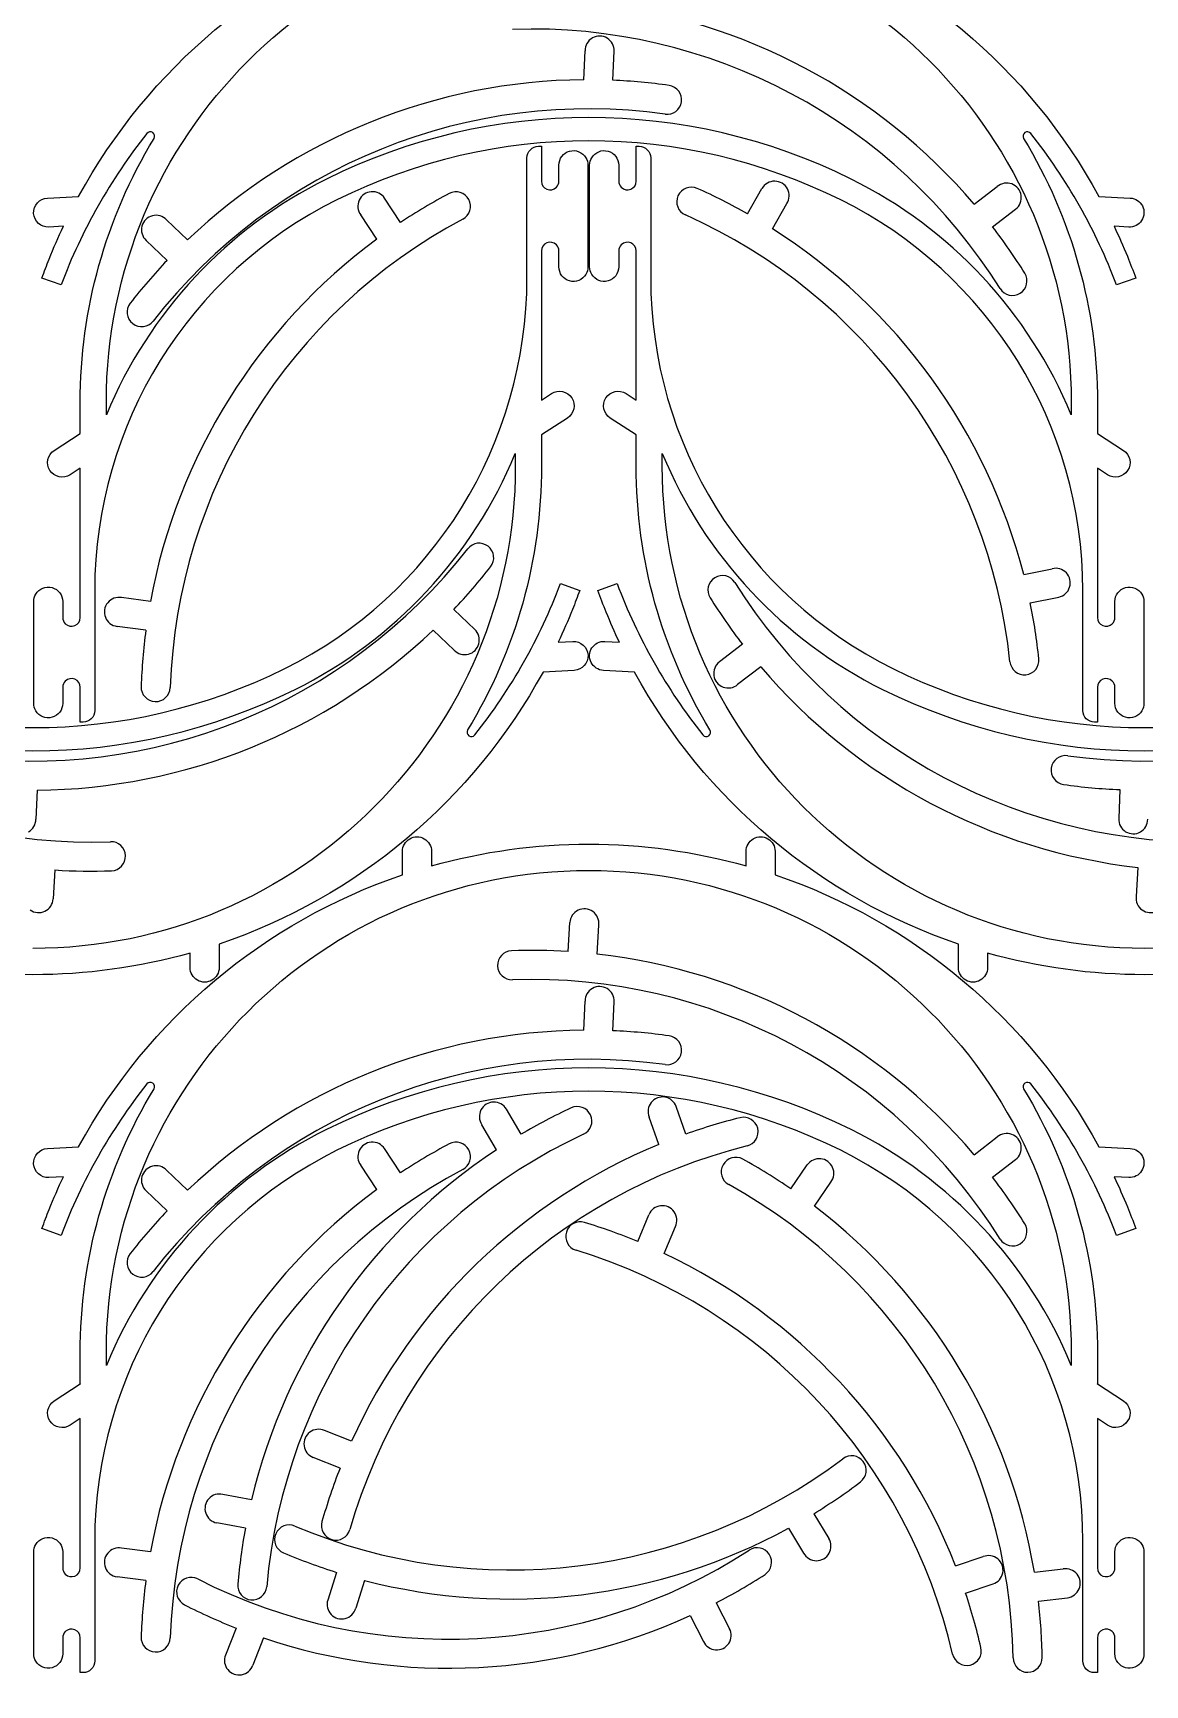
# Model space of a CAD drawing. Extents: x 3 to 3398, y -5 to 2267.
# Drawn here: x 547 to 1089, y -5 to 800 of the extents above; entities that cross this region are included whole.
import ezdxf

# ---------------------------------------------------------------- set-up
doc = ezdxf.new("R2010")
doc.units = 0
doc.layers.add('Capa_1', color=7, linetype='CONTINUOUS')

msp = doc.modelspace()

# ---------------------------------------------------------------- linework, layer by layer
at = {"layer": 'Capa_1', "color": 7}
for points in [[(815.670794, 777.524267), (816.271207, 791.684768)], [(829.846317, 777.278115), (830.44673, 791.438616)], [(793.626681, 745.1028), (795.044007, 745.1028), (795.044007, 735.181512)], [(841.210044, 728.094898), (841.210044, 735.181512), (841.210044, 745.1028)], [(787.957393, 680.882031), (787.957393, 735.181512)], [(848.296658, 739.43348), (848.296658, 735.181512)], [(1006.087216, 716.843515), (1017.320727, 725.485766)], [(726.348071, 707.983947), (718.510482, 719.792947)], [(895.570231, 712.15239), (902.564976, 724.479344)], [(907.722195, 704.849259), (914.716938, 717.176215)], [(622.492028, 699.474979), (612.223416, 709.24411)], [(714.735148, 699.850925), (706.897558, 711.659925)], [(1015.010503, 705.826211), (1026.244014, 714.468463)], [(561.919161, 706.067799), (554.842424, 705.693852)], [(1081.402579, 705.694221), (1074.325858, 706.068196)], [(612.466004, 689.450768), (602.197395, 699.219899)], [(795.044007, 694.079178), (795.044007, 621.273827)], [(560.771475, 677.491396), (551.437499, 680.854164)], [(836.264098, 624.488315), (836.264296, 624.488712)], [(836.264296, 624.488712), (841.210044, 621.273827)], [(1053.397981, 620.209244), (1053.397981, 614.128844)], [(1066.153886, 620.208479), (1066.153886, 605.01115), (1066.155389, 605.036662), (1078.824384, 596.801364)], [(807.714298, 612.60548), (795.045291, 604.370183), (795.043792, 604.395695)], [(841.210044, 589.197997), (841.210044, 604.395326), (841.208542, 604.369814), (828.539546, 612.605112)], [(557.420609, 596.800996), (570.089616, 605.036293), (570.091115, 605.010781)], [(570.0909, 515.327298), (570.0909, 588.132649)], [(853.96595, 589.197232), (853.96595, 595.277632)], [(1071.099634, 584.917764), (1066.153886, 588.132649)], [(1071.099833, 584.918161), (1071.099634, 584.917764)], [(804.363432, 531.91508), (813.697408, 528.552312)], [(1030.187259, 536.290559), (1044.072386, 539.133716)], [(577.177514, 528.524444), (577.177514, 474.224964)], [(604.326463, 523.160095), (590.276831, 525.027749)], [(1033.377788, 522.47656), (1047.262915, 525.319717)], [(752.259834, 519.251215), (762.528442, 509.482084)], [(602.107323, 509.157189), (588.057693, 511.024845)], [(742.23381, 509.227004), (752.502422, 499.457874)], [(803.215746, 503.338677), (810.292483, 503.712624)], [(825.961351, 503.712255), (833.038072, 503.33828)], [(893.010384, 502.319171), (881.776873, 493.67692)], [(811.040518, 489.559153), (795.787724, 488.753036)], [(901.933671, 491.301867), (890.70016, 482.659616)], [(1066.153886, 481.311578), (1066.153886, 474.224964), (1066.153886, 464.303676), (1064.736564, 464.303676)], [(571.508226, 464.303676), (570.0909, 464.303676), (570.0909, 474.224964)], [(1059.067272, 469.972996), (1059.067272, 474.224964)], [(549.055044, 431.177716), (548.454631, 417.017215)], [(1077.108545, 431.423868), (1076.508132, 417.263367)], [(727.266492, 389.875377), (727.266492, 401.347925)], [(741.439723, 401.347925), (741.439723, 394.261311)], [(908.978737, 401.347925), (908.978737, 389.875377)], [(557.790383, 392.250521), (556.907329, 378.104834)], [(1085.895812, 393.487462), (1085.01276, 379.341773)], [(808.00148, 352.485768), (808.884534, 366.631455)], [(822.125075, 351.248827), (823.008126, 365.394516)], [(637.868415, 356.122006), (637.868415, 344.649458)], [(998.385194, 344.649458), (998.385194, 356.122006)], [(623.695184, 344.649458), (623.695184, 351.736072)], [(815.670794, 314.115174), (816.271207, 328.275676)], [(829.846317, 313.869022), (830.44673, 328.029523)], [(785.149477, 263.374648), (777.940707, 275.577677)], [(865.511303, 263.489969), (860.763426, 276.844292)], [(773.126794, 255.860588), (765.918023, 268.063616)], [(852.275759, 258.407999), (847.527882, 271.762322)], [(1006.087216, 253.434422), (1017.320727, 262.076674)], [(726.348071, 244.574854), (718.510482, 256.383854)], [(1015.010503, 242.417118), (1026.244014, 251.05937)], [(561.919161, 242.658706), (554.842424, 242.284759)], [(622.492028, 236.065886), (612.223416, 245.835017)], [(714.735148, 236.441832), (706.897558, 248.250832)], [(916.642628, 236.741826), (924.685161, 248.412212)], [(1081.402579, 242.285128), (1074.325858, 242.659103)], [(612.466004, 226.041675), (602.197395, 235.810806)], [(928.111811, 228.407332), (936.154343, 240.077721)], [(841.956329, 211.091778), (847.396704, 224.179275)], [(854.907722, 205.32399), (860.348095, 218.411488)], [(560.771475, 214.082303), (551.437499, 217.445071)], [(1053.397981, 156.800151), (1053.397981, 150.719751)], [(1066.153886, 156.799386), (1066.153886, 141.602057), (1066.155389, 141.627569), (1078.824384, 133.392271)], [(557.420609, 133.391903), (570.089616, 141.6272), (570.091115, 141.601689)], [(570.0909, 51.918205), (570.0909, 124.723556)], [(1071.099634, 121.508671), (1066.153886, 124.723556)], [(1071.099833, 121.509068), (1071.099634, 121.508671)], [(702.400798, 113.676443), (689.220345, 118.887579)], [(696.859921, 100.626361), (683.67947, 105.837499)], [(653.621541, 85.190667), (639.688918, 87.791111)], [(650.672538, 71.323103), (636.739917, 73.923549)], [(927.783063, 78.35786), (935.173298, 66.263867)], [(577.177514, 65.115352), (577.177514, 10.815871)], [(915.504187, 71.270184), (922.894424, 59.176191)], [(604.326463, 59.751002), (590.276831, 61.618656)], [(997.001556, 52.945942), (1010.436708, 57.460031)], [(695.078315, 49.786135), (690.833306, 36.263554)], [(1035.419377, 49.816141), (1049.499469, 51.438261)], [(602.107323, 45.748096), (588.057693, 47.615752)], [(708.707096, 45.879427), (704.462087, 32.356847)], [(1001.85176, 39.623721), (1015.286911, 44.13781)], [(880.245053, 34.90574), (886.773651, 22.32569)], [(1037.393746, 35.776629), (1051.473839, 37.398749)], [(867.501676, 28.691861), (874.030277, 16.111811)], [(646.114099, 22.636276), (640.936143, 9.442753)], [(659.437163, 17.78839), (654.259207, 4.594866)], [(1066.153886, 17.902485), (1066.153886, 10.815871), (1066.153886, 0.894583), (1064.736564, 0.894583)], [(571.508226, 0.894583), (570.0909, 0.894583), (570.0909, 10.815871)], [(1059.067272, 6.563903), (1059.067272, 10.815871)]]:
    msp.add_lwpolyline(points, dxfattribs=at)
for points in [[(945.996403, 729.128662)], [(961.367528, 480.277814)], [(945.996403, 265.719569)]]:
    msp.add_lwpolyline(points, close=True, dxfattribs=at)
for points in [[(582.846808, 620.209244), (582.871509, 750.130895), (688.200742, 855.440105), (818.122395, 855.440105)], [(818.122395, 855.440105), (948.044047, 855.440105), (1053.373281, 750.130895), (1053.397981, 620.209244)], [(569.347182, 720.65344), (603.467465, 783.123167), (659.841376, 830.469688), (727.266492, 853.28447)], [(908.978737, 853.28447), (976.403703, 830.469727), (1032.777513, 783.123351), (1066.897811, 720.653808)], [(1006.087216, 716.843515), (959.406808, 771.618978), (893.639345, 806.588158), (822.125075, 814.65792)], [(1018.712278, 675.683648), (967.729526, 757.273103), (877.092066, 805.465896), (780.942149, 802.108268)], [(819.872079, 797.911827), (817.629937, 796.644161), (816.251488, 794.260383), (816.271207, 791.684768)], [(827.064224, 797.786938), (824.867445, 799.131684), (822.114222, 799.179492), (819.872079, 797.911827)], [(830.44673, 791.438616), (830.555859, 794.011994), (829.261003, 796.442193), (827.064224, 797.786938)], [(855.316315, 760.738574), (760.044085, 774.128211), (664.865628, 735.673618), (605.633744, 659.860267)], [(815.670794, 777.524267), (743.704767, 776.973989), (674.642311, 749.070946), (622.492028, 699.474979)], [(857.288823, 774.77393), (848.187327, 776.053057), (839.029007, 776.888773), (829.846317, 777.278115)], [(863.318859, 766.770193), (863.863476, 770.645407), (861.163929, 774.228546), (857.288823, 774.77393)], [(945.996403, 729.128662), (865.432369, 769.099614), (770.812417, 769.099614), (690.248383, 729.128662)], [(855.316315, 760.738574), (859.191637, 760.194723), (862.774242, 762.894978), (863.318859, 766.770193)], [(940.957027, 718.971503), (863.567931, 757.367243), (772.676847, 757.367243), (695.287751, 718.971503)], [(602.607432, 751.325893), (584.926334, 729.026946), (570.813059, 704.119029), (560.771475, 677.491396)], [(605.487796, 751.750214), (604.566251, 752.391518), (603.304894, 752.205701), (602.607432, 751.325893)], [(606.09071, 748.901874), (606.673366, 749.861576), (606.40934, 751.108909), (605.487796, 751.750214)], [(1030.75722, 751.750606), (1029.83567, 751.109309), (1029.571635, 749.861978), (1030.154283, 748.902271)], [(1033.637581, 751.326262), (1032.940126, 752.206076), (1031.67877, 752.391903), (1030.75722, 751.750606)], [(1075.473521, 677.491764), (1065.431942, 704.119397), (1051.318673, 729.027313), (1033.637581, 751.326262)], [(570.091115, 620.208111), (570.091123, 665.591673), (582.542961, 710.105338), (606.09071, 748.901874)], [(787.957393, 739.43348), (787.957385, 740.937074), (788.55468, 742.379088), (789.617879, 743.442292)], [(789.617879, 743.442292), (790.681077, 744.505497), (792.123087, 745.102799), (793.626681, 745.1028)], [(803.547944, 735.890173), (803.547964, 739.08077), (805.680157, 741.877942), (808.756696, 742.723409)], [(808.756696, 742.723409), (811.833235, 743.568877), (815.095425, 742.254142), (816.72593, 739.511632)], [(819.528123, 739.511632), (821.158628, 742.25414), (824.420818, 743.568873), (827.497355, 742.723406)], [(827.497355, 742.723406), (830.573893, 741.877939), (832.706085, 739.080769), (832.706107, 735.890173)], [(841.210044, 745.1028), (841.210044, 745.1028), (842.627367, 745.1028), (842.627367, 745.1028)], [(842.627367, 745.1028), (844.130961, 745.1028), (845.572972, 744.505498), (846.636171, 743.442293)], [(846.636171, 743.442293), (847.699371, 742.379089), (848.296666, 740.937075), (848.296658, 739.43348)], [(1030.154283, 748.902271), (1053.70204, 710.105727), (1066.153881, 665.592052), (1066.153886, 620.208479)], [(787.957393, 735.181512), (787.957393, 735.181512), (787.957393, 739.43348), (787.957393, 739.43348)], [(795.044007, 735.181512), (795.044007, 735.181512), (795.044007, 728.094898), (795.044007, 728.094898)], [(803.547944, 728.094898), (803.547944, 728.094898), (803.547944, 735.890173), (803.547944, 735.890173)], [(816.72593, 739.511632), (817.377342, 738.415957), (817.721165, 737.164865), (817.721173, 735.890173)], [(817.721173, 735.890173), (817.721173, 735.890173), (817.721173, 686.283902), (817.721173, 686.283902)], [(818.532879, 735.890173), (818.532887, 737.164866), (818.876711, 738.415957), (819.528123, 739.511632)], [(818.532879, 686.283902), (818.532879, 686.283902), (818.532879, 735.890173), (818.532879, 735.890173)], [(832.706107, 735.890173), (832.706107, 735.890173), (832.706107, 728.094898), (832.706107, 728.094898)], [(848.296658, 735.181512), (848.296658, 735.181512), (848.296658, 680.882032), (848.296658, 680.882031)], [(690.248383, 729.128662), (641.715374, 705.049541), (603.557433, 664.192075), (582.846808, 614.128844)], [(795.044007, 728.094898), (795.044008, 726.375138), (796.079967, 724.824718), (797.668817, 724.166595)], [(797.668817, 724.166595), (799.257667, 723.508471), (801.086513, 723.87225), (802.302568, 725.088302)], [(802.302568, 725.088302), (803.099968, 725.8857), (803.547943, 726.967205), (803.547944, 728.094898)], [(832.706107, 728.094898), (832.706107, 726.967206), (833.154081, 725.885701), (833.95148, 725.088302)], [(833.95148, 725.088302), (835.167535, 723.872248), (836.996382, 723.508468), (838.585234, 724.166591)], [(838.585234, 724.166591), (840.174085, 724.824715), (841.210044, 726.375137), (841.210044, 728.094898)], [(870.970645, 724.571039), (867.395359, 726.162022), (863.20724, 724.553889), (861.61555, 720.978918)], [(908.797618, 728.070663), (906.222012, 728.094357), (903.83609, 726.719562), (902.564976, 724.479344)], [(914.963135, 724.365289), (913.73345, 726.628513), (911.373224, 728.046969), (908.797618, 728.070663)], [(1053.397981, 614.128844), (1032.687355, 664.192075), (994.529413, 705.049542), (945.996403, 729.128662)], [(1024.405527, 726.730014), (1021.993217, 727.632756), (1019.281087, 727.156445), (1017.320727, 725.485766)], [(1028.932878, 721.140235), (1028.55095, 723.687452), (1026.817836, 725.827273), (1024.405527, 726.730014)], [(547.396857, 712.396844), (547.1904, 716.303193), (550.188193, 719.638003), (554.094389, 719.847323)], [(554.094389, 719.847323), (554.094389, 719.847323), (569.347182, 720.65344), (569.347182, 720.65344)], [(695.287751, 718.971503), (622.939442, 683.07669), (577.177505, 609.287774), (577.177514, 528.524444)], [(706.150552, 718.814261), (705.081736, 716.4708), (705.367697, 713.732051), (706.897558, 711.659925)], [(712.042527, 722.94066), (709.474873, 722.737348), (707.219369, 721.157722), (706.150552, 718.814261)], [(718.510482, 719.792947), (717.086176, 721.938998), (714.61018, 723.143973), (712.042527, 722.94066)], [(750.021448, 722.088319), (741.906332, 717.77343), (734.005873, 713.066412), (726.348071, 707.983947)], [(759.604328, 719.157526), (757.767139, 722.612758), (753.477044, 723.924825), (750.021448, 722.088319)], [(756.675431, 709.574066), (760.1303, 711.411939), (761.441518, 715.702294), (759.604328, 719.157526)], [(861.61555, 720.978918), (860.02386, 717.403947), (861.631165, 713.215509), (865.205821, 711.623113)], [(895.570231, 712.15239), (887.576547, 716.688296), (879.366987, 720.832741), (870.970645, 724.571039)], [(914.716938, 717.176215), (916.098574, 719.350011), (916.192821, 722.102065), (914.963135, 724.365289)], [(1059.067272, 528.524445), (1059.06728, 609.287776), (1013.305339, 683.076692), (940.957027, 718.971503)], [(1026.244014, 714.468463), (1028.285482, 716.039), (1029.314805, 718.593019), (1028.932878, 721.140235)], [(1066.897811, 720.653808), (1066.897811, 720.653808), (1082.150614, 719.84772), (1082.150614, 719.84772)], [(1082.150614, 719.84772), (1084.678893, 719.714096), (1086.943832, 718.241802), (1088.09225, 715.985437)], [(554.842424, 705.693852), (550.935925, 705.490259), (547.603314, 708.490496), (547.396857, 712.396844)], [(605.307449, 711.222188), (602.813964, 710.576552), (600.866652, 708.629591), (600.220566, 706.136224)], [(612.223416, 709.24411), (610.448439, 711.110594), (607.800933, 711.867823), (605.307449, 711.222188)], [(756.675431, 709.574066), (671.728347, 664.406898), (617.3304, 577.351986), (613.972769, 481.202069)], [(1023.491292, 493.761853), (1013.434761, 589.443336), (953.096681, 672.491579), (865.205821, 711.623113)], [(1087.718233, 708.908687), (1086.338372, 706.785945), (1083.930858, 705.560597), (1081.402579, 705.694221)], [(1088.09225, 715.985437), (1089.240668, 713.729071), (1089.098094, 711.031429), (1087.718233, 708.908687)], [(554.963661, 690.129323), (557.118611, 695.512033), (559.438202, 700.827359), (561.919161, 706.067799)], [(600.220566, 706.136224), (599.574481, 703.642856), (600.331232, 700.995214), (602.197395, 699.219899)], [(1030.187259, 536.290559), (1012.243169, 605.985763), (968.461245, 666.246412), (907.722195, 704.849259)], [(1030.731888, 683.194372), (1025.861428, 690.988729), (1020.614768, 698.541598), (1015.010503, 705.826211)], [(1074.325858, 706.068196), (1076.604467, 701.255133), (1078.746996, 696.378816), (1080.750894, 691.445052)], [(714.735148, 699.850925), (656.836854, 657.105172), (617.365151, 593.937242), (604.326463, 523.160095)], [(797.668856, 698.007412), (796.080014, 697.349311), (795.044043, 695.798922), (795.044007, 694.079178)], [(802.302568, 697.085688), (801.086524, 698.30173), (799.257699, 698.665514), (797.668856, 698.007412)], [(803.547944, 694.079178), (803.54792, 695.206841), (803.099947, 696.288311), (802.302568, 697.085688)], [(803.547944, 686.283902), (803.547944, 686.283902), (803.547944, 694.079178), (803.547944, 694.079178)], [(833.95148, 697.085688), (833.154102, 696.28831), (832.70613, 695.206841), (832.706107, 694.079178)], [(832.706107, 694.079178), (832.706107, 694.079178), (832.706107, 686.283902), (832.706107, 686.283902)], [(838.585194, 698.007415), (836.99635, 698.665517), (835.167524, 698.301732), (833.95148, 697.085688)], [(841.210044, 694.079178), (841.21001, 695.798923), (840.174038, 697.349313), (838.585194, 698.007415)], [(841.210044, 621.273827), (841.210044, 621.273827), (841.210044, 694.079178), (841.210044, 694.079178)], [(551.437499, 680.854164), (552.558679, 683.966221), (553.734246, 687.058414), (554.963661, 690.129323)], [(612.466004, 689.450768), (606.130987, 682.791865), (600.123577, 675.828796), (594.465063, 668.586238)], [(808.756669, 679.450617), (805.680123, 680.2961), (803.547939, 683.093295), (803.547944, 686.283902)], [(817.721173, 686.283902), (817.721175, 685.009191), (817.377352, 683.758079), (816.72593, 682.662387)], [(819.528123, 682.662387), (818.876701, 683.758078), (818.532877, 685.009191), (818.532879, 686.283902)], [(832.706107, 686.283902), (832.706111, 683.093296), (830.573927, 680.296103), (827.497383, 679.45062)], [(1080.750894, 691.445052), (1082.173585, 687.942284), (1083.526057, 684.411405), (1084.807499, 680.854533)], [(669.847156, 490.434973), (742.195464, 526.329786), (787.957402, 600.118702), (787.957393, 680.882031)], [(816.72593, 682.662387), (815.09542, 679.919868), (811.833215, 678.605134), (808.756669, 679.450617)], [(827.497383, 679.45062), (824.420838, 678.605138), (821.158634, 679.91987), (819.528123, 682.662387)], [(848.296658, 680.882031), (848.296651, 600.1187), (894.058592, 526.329784), (966.406904, 490.434973)], [(1028.476702, 673.430394), (1031.795362, 675.504133), (1032.804971, 679.875303), (1030.731888, 683.194372)], [(1084.807499, 680.854533), (1084.807499, 680.854533), (1075.473521, 677.491764), (1075.473521, 677.491764)], [(594.465063, 668.586238), (592.0564, 665.502047), (592.603566, 661.04929), (595.687281, 658.640016)], [(1018.712278, 675.683648), (1020.786673, 672.365399), (1025.158043, 671.356655), (1028.476702, 673.430394)], [(595.687281, 658.640016), (598.770996, 656.230743), (603.223861, 656.777029), (605.633744, 659.860267)], [(570.091115, 605.010781), (570.091115, 605.010781), (570.091115, 620.208111), (570.091115, 620.208111)], [(582.846808, 614.128844), (582.846808, 614.128844), (582.846808, 620.209244), (582.846808, 620.209244)], [(795.044007, 621.273827), (795.044007, 621.273827), (799.989741, 624.488712), (799.989741, 624.488712)], [(799.989741, 624.488712), (803.270927, 626.614767), (807.654057, 625.681775), (809.784924, 622.403712)], [(809.784924, 622.403712), (811.915791, 619.125648), (810.989231, 614.741155), (807.714298, 612.60548)], [(828.539546, 612.605112), (825.268936, 614.742497), (824.34528, 619.123775), (826.474687, 622.399585)], [(826.474687, 622.399585), (828.604093, 625.675396), (832.983106, 626.60973), (836.264098, 624.488315)], [(795.043792, 604.395695), (795.043792, 604.395695), (795.043792, 589.198365), (795.043792, 589.198365)], [(555.349983, 587.002764), (553.219116, 590.280827), (554.145676, 594.665321), (557.420609, 596.800996)], [(1078.824384, 596.801364), (1082.094994, 594.663979), (1083.01865, 590.282701), (1080.889244, 587.006891)], [(782.288099, 589.197232), (782.263398, 459.275581), (676.934165, 353.966371), (547.012512, 353.966371)], [(570.0909, 588.132649), (570.0909, 588.132649), (565.145166, 584.917764), (565.145166, 584.917764)], [(674.886523, 480.277814), (723.419532, 504.356934), (761.577474, 545.214401), (782.288099, 595.277632)], [(795.043792, 589.198365), (795.043784, 543.814803), (782.591946, 499.301138), (759.044197, 460.504602)], [(782.288099, 595.277632), (782.288099, 595.277632), (782.288099, 589.197232), (782.288099, 589.197232)], [(877.209647, 460.504205), (853.66189, 499.300749), (841.210049, 543.814424), (841.210044, 589.197997)], [(853.96595, 595.277632), (874.676575, 545.214401), (912.834518, 504.356934), (961.367528, 480.277814)], [(1089.241536, 353.966371), (959.319883, 353.966371), (853.99065, 459.275581), (853.96595, 589.197232)], [(1066.153886, 588.132649), (1066.153886, 588.132649), (1066.153886, 515.327298), (1066.153886, 515.327298)], [(1324.517122, 589.197232), (1324.492422, 459.275581), (1219.163189, 353.966371), (1089.241536, 353.966371)], [(565.145166, 584.917764), (561.86398, 582.791709), (557.48085, 583.724701), (555.349983, 587.002764)], [(1080.889244, 587.006891), (1078.759837, 583.73108), (1074.380825, 582.796746), (1071.099833, 584.918161)], [(509.409523, 447.96341), (604.681753, 434.573773), (699.86021, 473.028366), (759.092094, 548.841717)], [(769.038557, 550.061967), (765.954842, 552.47124), (761.501977, 551.924955), (759.092094, 548.841717)], [(770.260774, 540.115745), (772.669438, 543.199937), (772.122272, 547.652694), (769.038557, 550.061967)], [(1051.638547, 447.96341), (1146.910776, 434.573773), (1242.089234, 473.028366), (1301.321117, 548.841717)], [(752.259834, 519.251215), (758.594851, 525.910118), (764.602261, 532.873187), (770.260774, 540.115745)], [(1050.985604, 537.146267), (1049.21317, 539.015132), (1046.566723, 539.775947), (1044.072386, 539.133716)], [(347.079585, 532.461734), (398.062337, 450.872279), (488.699797, 402.679487), (584.849714, 406.037114)], [(762.527475, 458.080583), (780.208573, 480.37953), (794.321847, 505.287447), (804.363432, 531.91508)], [(822.556432, 528.551943), (822.556432, 528.551943), (831.890409, 531.914712), (831.890409, 531.914712)], [(831.890409, 531.914712), (841.931989, 505.287079), (856.045257, 480.379163), (873.72635, 458.080214)], [(879.544184, 534.714988), (876.225525, 532.641249), (875.215916, 528.270079), (877.288999, 524.95101)], [(889.308609, 532.461734), (887.234213, 535.779983), (882.862844, 536.788728), (879.544184, 534.714988)], [(889.308609, 532.461734), (940.291361, 450.872279), (1030.928821, 402.679487), (1127.078738, 406.037114)], [(1052.604362, 530.137546), (1053.377714, 532.594395), (1052.758038, 535.277401), (1050.985604, 537.146267)], [(547.413734, 523.122574), (547.413732, 524.397285), (547.757555, 525.648397), (548.408977, 526.744089)], [(548.408977, 526.744089), (550.039487, 529.486608), (553.301692, 530.801341), (556.378238, 529.955859)], [(556.378238, 529.955859), (559.454784, 529.110376), (561.586968, 526.313181), (561.586963, 523.122574)], [(590.276831, 525.027749), (587.743752, 525.494461), (585.156787, 524.550907), (583.519011, 522.562944)], [(813.697408, 528.552312), (812.576228, 525.440255), (811.400661, 522.348062), (810.171245, 519.277153)], [(826.613036, 517.961424), (825.190345, 521.464191), (823.837873, 524.995071), (822.556432, 528.551943)], [(877.288999, 524.95101), (882.159459, 517.156653), (887.406118, 509.603784), (893.010384, 502.319171)], [(1047.262915, 525.319717), (1049.786253, 525.836386), (1051.83101, 527.680697), (1052.604362, 530.137546)], [(1059.067272, 474.224964), (1059.067272, 474.224964), (1059.067272, 528.524444), (1059.067272, 528.524445)], [(1074.657823, 523.122574), (1074.65782, 526.31318), (1076.790003, 529.110373), (1079.866548, 529.955856)], [(1079.866548, 529.955856), (1082.943092, 530.801338), (1086.205297, 529.486606), (1087.835808, 526.744089)], [(1087.835808, 526.744089), (1088.48723, 525.648397), (1088.831053, 524.397285), (1088.831052, 523.122574)], [(547.413734, 473.516303), (547.413734, 473.516303), (547.413734, 523.122574), (547.413734, 523.122574)], [(561.586963, 523.122574), (561.586963, 523.122574), (561.586963, 515.327298), (561.586963, 515.327298)], [(583.519011, 522.562944), (581.881235, 520.574981), (581.450221, 517.855255), (582.393091, 515.458318)], [(810.171245, 519.277153), (808.016296, 513.894443), (805.696705, 508.579117), (803.215746, 503.338677)], [(833.038072, 503.33828), (830.759463, 508.151343), (828.616934, 513.02766), (826.613036, 517.961424)], [(1037.58693, 495.243397), (1036.626211, 504.383987), (1035.221504, 513.472445), (1033.377788, 522.47656)], [(1074.657823, 515.327298), (1074.657823, 515.327298), (1074.657823, 523.122574), (1074.657823, 523.122574)], [(1088.831052, 523.122574), (1088.831052, 523.122574), (1088.831052, 473.516303), (1088.831052, 473.516303)], [(549.055044, 431.177716), (621.021071, 431.727994), (690.083527, 459.631038), (742.23381, 509.227004)], [(561.586963, 515.327298), (561.586986, 514.199635), (562.03496, 513.118165), (562.832339, 512.320788)], [(562.832339, 512.320788), (564.048383, 511.104746), (565.877208, 510.740962), (567.466051, 511.399064)], [(567.466051, 511.399064), (569.054893, 512.057165), (570.090864, 513.607554), (570.0909, 515.327298)], [(582.393091, 515.458318), (583.335961, 513.061382), (585.504431, 511.364201), (588.057693, 511.024845)], [(602.107323, 509.157189), (600.896192, 500.046394), (600.128884, 490.882086), (599.808119, 481.696742)], [(764.505272, 502.56576), (765.151357, 505.059127), (764.394606, 507.70677), (762.528442, 509.482084)], [(1066.153886, 515.327298), (1066.153921, 513.607553), (1067.189892, 512.057163), (1068.778736, 511.399061)], [(1068.778736, 511.399061), (1070.36758, 510.740959), (1072.196407, 511.104744), (1073.41245, 512.320788)], [(1073.41245, 512.320788), (1074.209828, 513.118165), (1074.657801, 514.199635), (1074.657823, 515.327298)], [(752.502422, 499.457874), (754.277399, 497.59139), (756.924905, 496.834161), (759.418389, 497.479796)], [(759.418389, 497.479796), (761.911873, 498.125431), (763.859186, 500.072392), (764.505272, 502.56576)], [(810.292483, 503.712624), (814.198982, 503.916217), (817.531593, 500.91598), (817.73805, 497.009632)], [(819.27168, 493.421039), (818.123262, 495.677405), (818.265837, 498.375047), (819.645698, 500.497789)], [(819.645698, 500.497789), (821.025559, 502.620531), (823.433072, 503.845879), (825.961351, 503.712255)], [(817.73805, 497.009632), (817.944507, 493.103283), (814.946714, 489.768473), (811.040518, 489.559153)], [(825.213317, 489.558756), (822.685037, 489.692379), (820.420099, 491.164674), (819.27168, 493.421039)], [(881.776873, 493.67692), (879.735404, 492.106382), (878.706081, 489.552363), (879.088009, 487.005147)], [(1023.491292, 493.761853), (1023.901121, 489.870075), (1027.387878, 487.047139), (1031.279737, 487.456199)], [(1031.279737, 487.456199), (1035.171595, 487.865259), (1037.995221, 491.351457), (1037.58693, 495.243397)], [(424.17788, 490.434973), (501.566976, 452.039233), (592.45806, 452.039233), (669.847156, 490.434973)], [(562.832339, 484.318174), (562.034939, 483.520775), (561.586964, 482.439271), (561.586963, 481.311578)], [(567.46609, 485.239881), (565.87724, 485.898005), (564.048394, 485.534226), (562.832339, 484.318174)], [(570.0909, 481.311578), (570.090899, 483.031338), (569.05494, 484.581758), (567.46609, 485.239881)], [(795.787724, 488.753036), (761.667442, 426.283309), (705.293531, 378.936788), (637.868415, 356.122006)], [(840.46612, 488.752668), (840.46612, 488.752668), (825.213317, 489.558756), (825.213317, 489.558756)], [(998.385194, 356.122006), (930.960228, 378.936749), (874.586417, 426.283125), (840.46612, 488.752668)], [(879.088009, 487.005147), (879.469936, 484.457931), (881.20305, 482.318109), (883.61536, 481.415368)], [(901.933671, 491.301867), (948.614079, 436.526404), (1014.381542, 401.557224), (1085.895812, 393.487462)], [(966.406904, 490.434973), (1043.795999, 452.039233), (1134.687084, 452.039233), (1212.076179, 490.434973)], [(1068.778697, 485.239884), (1067.189845, 484.581761), (1066.153886, 483.031339), (1066.153886, 481.311578)], [(1073.41245, 484.318174), (1072.196396, 485.534228), (1070.367549, 485.898008), (1068.778697, 485.239884)], [(1074.657823, 481.311578), (1074.657823, 482.43927), (1074.209849, 483.520775), (1073.41245, 484.318174)], [(419.138504, 480.277814), (499.702538, 440.306862), (594.32249, 440.306862), (674.886523, 480.277814)], [(561.586963, 481.311578), (561.586963, 481.311578), (561.586963, 473.516303), (561.586963, 473.516303)], [(570.0909, 474.224964), (570.0909, 474.224964), (570.0909, 481.311578), (570.0909, 481.311578)], [(599.808119, 481.696742), (599.672312, 477.785802), (602.732243, 474.505062), (606.643157, 474.368481)], [(606.643157, 474.368481), (610.55407, 474.2319), (613.835414, 477.291183), (613.972769, 481.202069)], [(883.61536, 481.415368), (886.02767, 480.512627), (888.7398, 480.988937), (890.70016, 482.659616)], [(961.367528, 480.277814), (1041.931561, 440.306862), (1136.551513, 440.306862), (1217.115547, 480.277814)], [(1074.657823, 473.516303), (1074.657823, 473.516303), (1074.657823, 481.311578), (1074.657823, 481.311578)], [(548.408977, 469.894844), (547.757565, 470.990519), (547.413742, 472.241611), (547.413734, 473.516303)], [(556.378211, 466.683066), (553.301672, 465.837599), (550.039481, 467.152334), (548.408977, 469.894844)], [(561.586963, 473.516303), (561.586943, 470.325706), (559.45475, 467.528534), (556.378211, 466.683066)], [(577.177514, 469.972996), (577.177522, 468.469402), (576.580227, 467.027388), (575.517028, 465.964184)], [(577.177514, 474.224964), (577.177514, 474.224964), (577.177514, 469.972996), (577.177514, 469.972996)], [(1060.727759, 465.964183), (1059.66456, 467.027387), (1059.067265, 468.469401), (1059.067272, 469.972996)], [(1079.866575, 466.68307), (1076.790037, 467.528537), (1074.657845, 470.325707), (1074.657823, 473.516303)], [(1087.835808, 469.894844), (1086.205302, 467.152336), (1082.943113, 465.837603), (1079.866575, 466.68307)], [(1088.831052, 473.516303), (1088.831043, 472.24161), (1088.48722, 470.990519), (1087.835808, 469.894844)], [(575.517028, 465.964184), (574.45383, 464.900979), (573.01182, 464.303677), (571.508226, 464.303676)], [(759.044197, 460.504602), (758.461541, 459.5449), (758.725567, 458.297567), (759.647111, 457.656262)], [(876.60671, 457.65587), (877.52826, 458.297167), (877.792296, 459.544498), (877.209647, 460.504205)], [(1064.736564, 464.303676), (1063.232969, 464.303676), (1061.790958, 464.900978), (1060.727759, 465.964183)], [(759.647111, 457.656262), (760.568656, 457.014958), (761.830013, 457.200775), (762.527475, 458.080583)], [(873.72635, 458.080214), (874.423804, 457.2004), (875.68516, 457.014573), (876.60671, 457.65587)], [(1051.638547, 447.96341), (1047.763224, 448.50726), (1044.180619, 445.807005), (1043.636003, 441.931791)], [(1043.636003, 441.931791), (1043.091386, 438.056576), (1045.790932, 434.473437), (1049.666039, 433.928054)], [(1049.666039, 433.928054), (1058.767534, 432.648927), (1067.925855, 431.813211), (1077.108545, 431.423868)], [(544.853758, 410.790157), (547.095901, 412.057822), (548.47435, 414.4416), (548.454631, 417.017215)], [(1076.508132, 417.263367), (1076.399002, 414.68999), (1077.693858, 412.259791), (1079.890638, 410.915045)], [(1079.890638, 410.915045), (1082.087417, 409.5703), (1084.840639, 409.522491), (1087.082782, 410.790157)], [(1087.082782, 410.790157), (1089.324925, 412.057822), (1090.703373, 414.4416), (1090.683654, 417.017215)], [(592.177944, 399.202043), (592.04138, 403.112957), (588.760655, 406.172904), (584.849714, 406.037114)], [(727.266492, 401.347925), (727.266492, 403.879729), (728.617193, 406.219212), (730.8098, 407.485114)], [(730.8098, 407.485114), (733.002406, 408.751016), (735.703809, 408.751016), (737.896415, 407.485114)], [(737.896415, 407.485114), (740.089022, 406.219212), (741.439723, 403.879729), (741.439723, 401.347925)], [(741.439723, 394.261311), (791.590488, 408.353545), (844.654744, 408.353545), (894.805508, 394.261311)], [(894.805508, 401.347925), (894.805508, 403.879728), (896.156209, 406.219211), (898.348816, 407.485113)], [(898.348816, 407.485113), (900.541422, 408.751014), (903.242824, 408.751014), (905.43543, 407.485113)], [(905.43543, 407.485113), (907.628036, 406.219211), (908.978737, 403.879728), (908.978737, 401.347925)], [(585.344322, 391.872462), (589.255209, 392.009799), (592.314507, 395.291129), (592.177944, 399.202043)], [(894.805508, 394.261311), (894.805508, 394.261311), (894.805508, 401.347925), (894.805508, 401.347925)], [(557.790383, 392.250521), (566.963469, 391.677877), (576.158978, 391.551708), (585.344322, 391.872462)], [(569.347182, 257.244347), (603.467465, 319.714074), (659.841376, 367.060595), (727.266492, 389.875377)], [(582.846808, 156.800151), (582.871509, 286.721802), (688.200742, 392.031012), (818.122395, 392.031012)], [(818.122395, 392.031012), (948.044047, 392.031012), (1053.373281, 286.721802), (1053.397981, 156.800151)], [(908.978737, 389.875377), (976.403703, 367.060634), (1032.777513, 319.714258), (1066.897811, 257.244715)], [(1085.01276, 379.341773), (1084.723884, 376.782309), (1085.845597, 374.267464), (1087.942963, 372.772351)], [(545.713939, 372.772351), (547.811305, 371.277237), (550.554472, 371.036992), (552.879798, 372.144767)], [(552.879798, 372.144767), (555.205124, 373.252543), (556.746906, 375.53412), (556.907329, 378.104834)], [(812.912065, 372.591522), (810.586739, 371.483747), (809.044957, 369.20217), (808.884534, 366.631455)], [(820.077924, 371.963939), (817.980558, 373.459052), (815.237391, 373.699297), (812.912065, 372.591522)], [(823.008126, 365.394516), (823.297003, 367.95398), (822.17529, 370.468825), (820.077924, 371.963939)], [(1087.942963, 372.772351), (1090.040329, 371.277237), (1092.783496, 371.036992), (1095.108822, 372.144767)], [(623.695184, 351.736072), (573.544419, 337.643838), (520.480163, 337.643838), (470.329398, 351.736072)], [(780.447541, 352.863827), (776.536654, 352.726491), (773.477356, 349.44516), (773.613919, 345.534246)], [(808.00148, 352.485768), (798.828394, 353.058412), (789.632885, 353.184581), (780.447541, 352.863827)], [(1006.087216, 253.434422), (959.406808, 308.209885), (893.639345, 343.179066), (822.125075, 351.248827)], [(1165.924208, 351.736072), (1115.773443, 337.643838), (1062.709187, 337.643838), (1012.558422, 351.736072)], [(1012.558422, 351.736072), (1012.558422, 351.736072), (1012.558422, 344.649458), (1012.558422, 344.649458)], [(627.238492, 338.512269), (625.045885, 339.778171), (623.695184, 342.117654), (623.695184, 344.649458)], [(634.325107, 338.512269), (632.132501, 337.246367), (629.431098, 337.246367), (627.238492, 338.512269)], [(637.868415, 344.649458), (637.868415, 342.117654), (636.517714, 339.778171), (634.325107, 338.512269)], [(773.613919, 345.534246), (773.750482, 341.623333), (777.031208, 338.563386), (780.942149, 338.699175)], [(1018.712278, 212.274555), (967.729526, 293.86401), (877.092066, 342.056803), (780.942149, 338.699175)], [(1001.928501, 338.51227), (999.735895, 339.778172), (998.385194, 342.117655), (998.385194, 344.649458)], [(1009.015115, 338.51227), (1006.822509, 337.246369), (1004.121107, 337.246369), (1001.928501, 338.51227)], [(1012.558422, 344.649458), (1012.558422, 342.117655), (1011.207721, 339.778172), (1009.015115, 338.51227)], [(819.872079, 334.502734), (817.629937, 333.235068), (816.251488, 330.85129), (816.271207, 328.275676)], [(827.064224, 334.377845), (824.867445, 335.722591), (822.114222, 335.7704), (819.872079, 334.502734)], [(830.44673, 328.029523), (830.555859, 330.602901), (829.261003, 333.0331), (827.064224, 334.377845)], [(855.316315, 297.329481), (760.044085, 310.719118), (664.865628, 272.264525), (605.633744, 196.451174)], [(815.670794, 314.115174), (743.704767, 313.564896), (674.642311, 285.661853), (622.492028, 236.065886)], [(857.288823, 311.364837), (848.187327, 312.643964), (839.029007, 313.47968), (829.846317, 313.869022)], [(863.318859, 303.3611), (863.863476, 307.236314), (861.163929, 310.819453), (857.288823, 311.364837)], [(945.996403, 265.719569), (865.432369, 305.690521), (770.812417, 305.690521), (690.248383, 265.719569)], [(855.316315, 297.329481), (859.191637, 296.78563), (862.774242, 299.485885), (863.318859, 303.3611)], [(940.957027, 255.56241), (863.567931, 293.95815), (772.676847, 293.95815), (695.287751, 255.56241)], [(602.607432, 287.9168), (584.926334, 265.617853), (570.813059, 240.709936), (560.771475, 214.082303)], [(570.091115, 156.799018), (570.091123, 202.18258), (582.542961, 246.696245), (606.09071, 285.492781)], [(605.487796, 288.341121), (604.566251, 288.982425), (603.304894, 288.796608), (602.607432, 287.9168)], [(606.09071, 285.492781), (606.673366, 286.452483), (606.40934, 287.699816), (605.487796, 288.341121)], [(1030.75722, 288.341513), (1029.83567, 287.700216), (1029.571635, 286.452885), (1030.154283, 285.493178)], [(1030.154283, 285.493178), (1053.70204, 246.696634), (1066.153881, 202.182959), (1066.153886, 156.799386)], [(1033.637581, 287.917169), (1032.940126, 288.796983), (1031.67877, 288.98281), (1030.75722, 288.341513)], [(1075.473521, 214.082671), (1065.431942, 240.710304), (1051.318673, 265.61822), (1033.637581, 287.917169)], [(765.546495, 275.247244), (764.356488, 272.962936), (764.498712, 270.212974), (765.918023, 268.063616)], [(771.646367, 279.059605), (769.071592, 278.990961), (766.736502, 277.531552), (765.546495, 275.247244)], [(777.940707, 275.577677), (776.630677, 277.795333), (774.221142, 279.128249), (771.646367, 279.059605)], [(809.528621, 276.220636), (801.198789, 272.336402), (793.062797, 268.049342), (785.149477, 263.374648)], [(818.944971, 272.792298), (817.291144, 276.338951), (813.075602, 277.873761), (809.528621, 276.220636)], [(848.53388, 278.884858), (846.929871, 276.869583), (846.544765, 274.143007), (847.527882, 271.762322)], [(855.249113, 281.463264), (852.708546, 281.887171), (850.13789, 280.900132), (848.53388, 278.884858)], [(860.763426, 276.844292), (859.900613, 279.27117), (857.789681, 281.039357), (855.249113, 281.463264)], [(815.518495, 263.37527), (819.064822, 265.029798), (820.598798, 269.245644), (818.944971, 272.792298)], [(891.893663, 271.44818), (882.975727, 269.224717), (874.171206, 266.568843), (865.511303, 263.489969)], [(900.48285, 266.286106), (899.536142, 270.083163), (895.690907, 272.394137), (891.893663, 271.44818)], [(895.322475, 257.695898), (899.119344, 258.643357), (901.429558, 262.489049), (900.48285, 266.286106)], [(690.248383, 265.719569), (641.715374, 241.640449), (603.557433, 200.782982), (582.846808, 150.719751)], [(815.518495, 263.37527), (728.323819, 222.716094), (669.444027, 138.627661), (661.058565, 42.785268)], [(852.275759, 258.407999), (785.756062, 230.939074), (732.174951, 179.196758), (702.400798, 113.676443)], [(712.042527, 259.531567), (709.474873, 259.328255), (707.219369, 257.748629), (706.150552, 255.405168)], [(718.510482, 256.383854), (717.086176, 258.529905), (714.61018, 259.73488), (712.042527, 259.531567)], [(750.021448, 258.679226), (741.906332, 254.364337), (734.005873, 249.657319), (726.348071, 244.574854)], [(759.604328, 255.748433), (757.767139, 259.203665), (753.477044, 260.515732), (750.021448, 258.679226)], [(1053.397981, 150.719751), (1032.687355, 200.782982), (994.529413, 241.640449), (945.996403, 265.719569)], [(1024.405527, 263.320921), (1021.993217, 264.223663), (1019.281087, 263.747352), (1017.320727, 262.076674)], [(1028.932878, 257.731142), (1028.55095, 260.278359), (1026.817836, 262.41818), (1024.405527, 263.320921)], [(547.396857, 248.987751), (547.1904, 252.8941), (550.188193, 256.22891), (554.094389, 256.43823)], [(554.094389, 256.43823), (554.094389, 256.43823), (569.347182, 257.244347), (569.347182, 257.244347)], [(695.287751, 255.56241), (622.939442, 219.667597), (577.177505, 145.878681), (577.177514, 65.115352)], [(773.126794, 255.860588), (713.070569, 216.203787), (670.346793, 155.188366), (653.621541, 85.190667)], [(895.322475, 257.695898), (801.971674, 234.421274), (728.12884, 163.112576), (701.609852, 70.6311)], [(706.150552, 255.405168), (705.081736, 253.061707), (705.367697, 250.322958), (706.897558, 248.250832)], [(756.675431, 246.164973), (760.1303, 248.002846), (761.441518, 252.293201), (759.604328, 255.748433)], [(893.219058, 251.257296), (889.796047, 253.153843), (885.483702, 251.916864), (883.586478, 248.494228)], [(916.642628, 236.741826), (909.07471, 241.957193), (901.257619, 246.801406), (893.219058, 251.257296)], [(931.207101, 251.446632), (928.643362, 251.694724), (926.146694, 250.533116), (924.685161, 248.412212)], [(937.026197, 247.217978), (935.998452, 249.579767), (933.77084, 251.198541), (931.207101, 251.446632)], [(1059.067272, 65.115352), (1059.06728, 145.878683), (1013.305339, 219.667599), (940.957027, 255.56241)], [(1026.244014, 251.05937), (1028.285482, 252.629907), (1029.314805, 255.183926), (1028.932878, 257.731142)], [(1066.897811, 257.244715), (1066.897811, 257.244715), (1082.150614, 256.438627), (1082.150614, 256.438627)], [(1082.150614, 256.438627), (1084.678893, 256.305004), (1086.943832, 254.832709), (1088.09225, 252.576344)], [(1088.09225, 252.576344), (1089.240668, 250.319978), (1089.098094, 247.622336), (1087.718233, 245.499594)], [(554.842424, 242.284759), (550.935925, 242.081166), (547.603314, 245.081403), (547.396857, 248.987751)], [(554.963661, 226.72023), (557.118611, 232.10294), (559.438202, 237.418266), (561.919161, 242.658706)], [(600.220566, 242.727131), (599.574481, 240.233763), (600.331232, 237.586121), (602.197395, 235.810806)], [(605.307449, 247.813095), (602.813964, 247.167459), (600.866652, 245.220498), (600.220566, 242.727131)], [(612.223416, 245.835017), (610.448439, 247.701501), (607.800933, 248.45873), (605.307449, 247.813095)], [(756.675431, 246.164973), (671.728347, 200.997805), (617.3304, 113.942893), (613.972769, 17.792976)], [(883.586478, 248.494228), (881.689254, 245.071592), (882.925381, 240.759003), (886.347641, 238.861102)], [(936.154343, 240.077721), (937.720187, 242.122822), (938.053942, 244.856188), (937.026197, 247.217978)], [(1030.731888, 219.785279), (1025.861428, 227.579636), (1020.614768, 235.132505), (1015.010503, 242.417118)], [(1074.325858, 242.659103), (1076.604467, 237.84604), (1078.746996, 232.969723), (1080.750894, 228.035959)], [(1087.718233, 245.499594), (1086.338372, 243.376852), (1083.930858, 242.151504), (1081.402579, 242.285128)], [(714.735148, 236.441832), (656.836854, 193.696079), (617.365151, 130.528149), (604.326463, 59.751002)], [(1025.042123, 8.032897), (1023.363386, 104.226775), (970.493349, 192.217988), (886.347641, 238.861102)], [(551.437499, 217.445071), (552.558679, 220.557128), (553.734246, 223.649321), (554.963661, 226.72023)], [(612.466004, 226.041675), (606.130987, 219.382772), (600.123577, 212.419703), (594.465063, 205.177145)], [(853.145233, 228.503373), (850.585936, 228.213012), (848.385339, 226.557701), (847.396704, 224.179275)], [(859.716354, 225.576982), (858.220024, 227.673481), (855.704529, 228.793734), (853.145233, 228.503373)], [(860.348095, 218.411488), (861.454521, 220.737457), (861.212684, 223.480484), (859.716354, 225.576982)], [(1035.419377, 49.816141), (1023.618154, 120.810106), (985.255118, 184.657425), (928.111811, 228.407332)], [(1080.750894, 228.035959), (1082.173585, 224.533192), (1083.526057, 221.002312), (1084.807499, 217.44544)], [(816.026685, 220.420016), (812.284161, 221.563435), (808.323233, 219.456899), (807.179074, 215.714601)], [(841.956329, 211.091778), (833.469453, 214.619718), (824.816016, 217.732808), (816.026685, 220.420016)], [(1028.476702, 210.021301), (1031.795362, 212.09504), (1032.804971, 216.46621), (1030.731888, 219.785279)], [(807.179074, 215.714601), (806.034915, 211.972303), (808.140667, 208.010959), (811.882739, 206.86606)], [(1018.712278, 212.274555), (1020.786673, 208.956306), (1025.158043, 207.947562), (1028.476702, 210.021301)], [(1084.807499, 217.44544), (1084.807499, 217.44544), (1075.473521, 214.082671), (1075.473521, 214.082671)], [(594.465063, 205.177145), (592.0564, 202.092954), (592.603566, 197.640197), (595.687281, 195.230924)], [(995.538295, 9.91821), (973.896412, 103.660991), (903.88731, 178.737087), (811.882739, 206.86606)], [(997.001556, 52.945942), (970.697744, 119.934906), (919.898428, 174.410884), (854.907722, 205.32399)], [(595.687281, 195.230924), (598.770996, 192.82165), (603.223861, 193.367936), (605.633744, 196.451174)], [(570.091115, 141.601689), (570.091115, 141.601689), (570.091115, 156.799018), (570.091115, 156.799018)], [(582.846808, 150.719751), (582.846808, 150.719751), (582.846808, 156.800151), (582.846808, 156.800151)], [(555.349983, 123.593671), (553.219116, 126.871735), (554.145676, 131.256228), (557.420609, 133.391903)], [(1078.824384, 133.392271), (1082.094994, 131.254886), (1083.01865, 126.873608), (1080.889244, 123.597798)], [(565.145166, 121.508671), (561.86398, 119.382616), (557.48085, 120.315608), (555.349983, 123.593671)], [(570.0909, 124.723556), (570.0909, 124.723556), (565.145166, 121.508671), (565.145166, 121.508671)], [(1066.153886, 124.723556), (1066.153886, 124.723556), (1066.153886, 51.918205), (1066.153886, 51.918205)], [(1080.889244, 123.597798), (1078.759837, 120.321987), (1074.380825, 119.387654), (1071.099833, 121.509068)], [(682.066968, 118.130879), (679.996904, 116.598188), (678.920722, 114.063525), (679.255705, 111.509686)], [(689.220345, 118.887579), (686.875421, 119.953243), (684.137032, 119.66357), (682.066968, 118.130879)], [(674.757013, 72.354297), (763.317296, 34.762324), (865.205451, 47.272255), (942.041198, 105.171721)], [(679.255705, 111.509686), (679.590688, 108.955847), (681.284152, 106.784473), (683.67947, 105.837499)], [(951.964563, 103.776024), (949.6095, 106.901335), (945.166976, 107.526166), (942.041198, 105.171721)], [(696.859921, 100.626361), (693.480635, 92.079206), (690.519042, 83.372756), (687.985639, 74.537865)], [(950.570829, 93.852383), (953.695675, 96.208064), (954.319626, 100.650712), (951.964563, 103.776024)], [(927.783063, 78.35786), (935.625687, 83.150216), (943.230593, 88.321166), (950.570829, 93.852383)], [(632.811354, 85.683385), (631.071773, 83.783867), (630.499001, 81.090428), (631.315125, 78.647427)], [(639.688918, 87.791111), (637.183739, 88.389763), (634.550934, 87.582903), (632.811354, 85.683385)], [(631.315125, 78.647427), (632.131249, 76.204427), (634.207917, 74.396076), (636.739917, 73.923549)], [(674.757013, 72.354297), (671.154504, 73.882635), (666.99509, 72.20165), (665.466038, 68.599443)], [(687.985639, 74.537865), (686.90771, 70.775956), (689.083053, 66.852396), (692.844749, 65.773723)], [(548.408977, 63.334996), (550.039487, 66.077515), (553.301692, 67.392249), (556.378238, 66.546766)], [(556.378238, 66.546766), (559.454784, 65.701283), (561.586968, 62.904088), (561.586963, 59.713481)], [(650.672538, 71.323103), (648.986213, 62.288185), (647.740302, 53.176598), (646.939221, 44.020633)], [(665.466038, 68.599443), (663.936987, 64.997236), (665.617149, 60.837489), (669.219054, 59.307726)], [(692.844749, 65.773723), (696.606446, 64.695051), (700.530436, 66.869617), (701.609852, 70.6311)], [(708.707096, 45.879427), (778.3633, 27.784533), (852.294381, 36.861867), (915.504187, 71.270184)], [(935.292667, 59.071569), (936.562076, 61.312753), (936.516381, 64.066041), (935.173298, 66.263867)], [(1059.067272, 10.815871), (1059.067272, 10.815871), (1059.067272, 65.115351), (1059.067272, 65.115352)], [(1074.657823, 59.713481), (1074.65782, 62.904087), (1076.790003, 65.70128), (1079.866548, 66.546763)], [(1079.866548, 66.546763), (1082.943092, 67.392245), (1086.205297, 66.077513), (1087.835808, 63.334996)], [(547.413734, 59.713481), (547.413732, 60.988192), (547.757555, 62.239304), (548.408977, 63.334996)], [(547.413734, 10.10721), (547.413734, 10.10721), (547.413734, 59.713481), (547.413734, 59.713481)], [(561.586963, 59.713481), (561.586963, 59.713481), (561.586963, 51.918205), (561.586963, 51.918205)], [(583.519011, 59.153851), (581.881235, 57.165888), (581.450221, 54.446162), (582.393091, 52.049225)], [(590.276831, 61.618656), (587.743752, 62.085368), (585.156787, 61.141814), (583.519011, 59.153851)], [(627.416575, 46.567006), (713.138846, 2.888952), (815.651455, 8.261051), (896.338897, 60.659686)], [(669.219054, 59.307726), (677.679348, 55.716514), (686.309297, 52.538896), (695.078315, 49.786135)], [(906.14073, 58.57517), (904.009414, 61.857149), (899.621298, 62.790352), (896.338897, 60.659686)], [(904.058152, 48.772925), (907.33971, 50.904889), (908.272045, 55.29319), (906.14073, 58.57517)], [(922.894424, 59.176191), (924.125832, 56.913904), (926.487136, 55.497243), (929.062759, 55.475509)], [(929.062759, 55.475509), (931.638382, 55.453774), (934.023257, 56.830384), (935.292667, 59.071569)], [(1017.540601, 56.32988), (1015.553627, 57.968817), (1012.834188, 58.401449), (1010.436708, 57.460031)], [(1074.657823, 51.918205), (1074.657823, 51.918205), (1074.657823, 59.713481), (1074.657823, 59.713481)], [(1087.835808, 63.334996), (1088.48723, 62.239305), (1088.831053, 60.988192), (1088.831052, 59.713481)], [(1088.831052, 59.713481), (1088.831052, 59.713481), (1088.831052, 10.10721), (1088.831052, 10.10721)], [(561.586963, 51.918205), (561.586986, 50.790542), (562.03496, 49.709072), (562.832339, 48.911695)], [(562.832339, 48.911695), (564.048383, 47.695653), (565.877208, 47.331869), (567.466051, 47.989971)], [(567.466051, 47.989971), (569.054893, 48.648072), (570.090864, 50.198461), (570.0909, 51.918205)], [(582.393091, 52.049225), (583.335961, 49.652289), (585.504431, 47.955108), (588.057693, 47.615752)], [(627.416575, 46.567006), (623.929452, 48.34292), (619.662911, 46.956176), (617.886307, 43.469405)], [(880.245053, 34.90574), (888.402871, 39.139348), (896.349958, 43.76721), (904.058152, 48.772925)], [(1015.286911, 44.13781), (1017.728477, 44.958137), (1019.533236, 47.037888), (1020.001418, 49.57067)], [(1020.001418, 49.57067), (1020.469599, 52.103452), (1019.527575, 54.690943), (1017.540601, 56.32988)], [(1056.213154, 48.855825), (1054.610354, 50.872062), (1052.040291, 51.860644), (1049.499469, 51.438261)], [(1057.214877, 41.732687), (1058.199423, 44.112782), (1057.815954, 46.839588), (1056.213154, 48.855825)], [(1066.153886, 51.918205), (1066.153921, 50.19846), (1067.189892, 48.64807), (1068.778736, 47.989968)], [(1068.778736, 47.989968), (1070.36758, 47.331866), (1072.196407, 47.695651), (1073.41245, 48.911695)], [(1073.41245, 48.911695), (1074.209828, 49.709073), (1074.657801, 50.790542), (1074.657823, 51.918205)], [(602.107323, 45.748096), (600.896192, 36.637301), (600.128884, 27.472993), (599.808119, 18.287649)], [(617.886307, 43.469405), (616.109703, 39.982633), (617.495603, 35.715818), (620.982023, 33.938524)], [(646.939221, 44.020633), (646.598903, 40.122162), (649.482929, 36.685764), (653.381333, 36.344675)], [(653.381333, 36.344675), (657.279737, 36.003586), (660.716705, 38.886932), (661.058565, 42.785268)], [(1051.473839, 37.398749), (1054.032606, 37.693519), (1056.230331, 39.352593), (1057.214877, 41.732687)], [(620.982023, 33.938524), (629.171198, 29.7659), (637.558465, 25.994028), (646.114099, 22.636276)], [(690.833306, 36.263554), (690.061848, 33.80611), (690.683591, 31.123582), (692.457465, 29.256083)], [(699.372213, 27.273962), (701.866054, 27.918115), (703.814507, 29.863892), (704.462087, 32.356847)], [(1009.348323, 13.106489), (1007.280839, 22.061872), (1004.779029, 30.911403), (1001.85176, 39.623721)], [(1039.213249, 8.280238), (1039.052873, 17.469779), (1038.445654, 26.646083), (1037.393746, 35.776629)], [(659.437163, 17.78839), (727.661452, -5.121397), (802.045643, -1.223347), (867.501676, 28.691861)], [(692.457465, 29.256083), (694.231338, 27.388584), (696.878371, 26.629809), (699.372213, 27.273962)], [(562.832339, 20.909081), (562.034939, 20.111683), (561.586964, 19.030178), (561.586963, 17.902485)], [(561.586963, 17.902485), (561.586963, 17.902485), (561.586963, 10.10721), (561.586963, 10.10721)], [(567.46609, 21.830788), (565.87724, 22.488912), (564.048394, 22.125133), (562.832339, 20.909081)], [(570.0909, 17.902485), (570.090899, 19.622245), (569.05494, 21.172665), (567.46609, 21.830788)], [(570.0909, 10.815871), (570.0909, 10.815871), (570.0909, 17.902485), (570.0909, 17.902485)], [(599.808119, 18.287649), (599.672312, 14.376709), (602.732243, 11.095969), (606.643157, 10.959388)], [(606.643157, 10.959388), (610.55407, 10.822807), (613.835414, 13.88209), (613.972769, 17.792976)], [(874.030277, 16.111811), (875.100875, 13.769136), (877.357606, 12.19121), (879.925439, 11.989862)], [(886.39102, 15.142586), (887.813674, 17.289761), (887.96015, 20.03953), (886.773651, 22.32569)], [(1068.778697, 21.830792), (1067.189845, 21.172668), (1066.153886, 19.622246), (1066.153886, 17.902485)], [(1073.41245, 20.909081), (1072.196396, 22.125135), (1070.367549, 22.488915), (1068.778697, 21.830792)], [(1074.657823, 17.902485), (1074.657823, 19.030177), (1074.209849, 20.111682), (1073.41245, 20.909081)], [(1074.657823, 10.10721), (1074.657823, 10.10721), (1074.657823, 17.902485), (1074.657823, 17.902485)], [(548.408977, 6.485751), (547.757565, 7.581426), (547.413742, 8.832518), (547.413734, 10.10721)], [(561.586963, 10.10721), (561.586943, 6.916613), (559.45475, 4.119441), (556.378211, 3.273974)], [(577.177514, 10.815871), (577.177514, 10.815871), (577.177514, 6.563903), (577.177514, 6.563903)], [(640.936143, 9.442753), (639.995142, 7.045109), (640.428247, 4.325746), (642.067529, 2.339057)], [(879.925439, 11.989862), (882.493273, 11.788514), (884.968366, 12.99541), (886.39102, 15.142586)], [(995.538295, 9.91821), (996.419345, 6.105383), (1000.224133, 3.728405), (1004.037133, 4.608701)], [(1004.037133, 4.608701), (1007.850134, 5.488997), (1010.227865, 9.293314), (1009.348323, 13.106489)], [(1032.251332, 1.072406), (1036.164033, 1.140698), (1039.280767, 4.367524), (1039.213249, 8.280238)], [(1079.866575, 3.273977), (1076.790037, 4.119444), (1074.657845, 6.916614), (1074.657823, 10.10721)], [(1088.831052, 10.10721), (1088.831043, 8.832518), (1088.48722, 7.581426), (1087.835808, 6.485751)], [(556.378211, 3.273974), (553.301672, 2.428506), (550.039481, 3.743241), (548.408977, 6.485751)], [(575.517028, 2.555091), (574.45383, 1.491886), (573.01182, 0.894584), (571.508226, 0.894583)], [(577.177514, 6.563903), (577.177522, 5.060309), (576.580227, 3.618295), (575.517028, 2.555091)], [(642.067529, 2.339057), (643.706812, 0.352367), (646.294466, -0.589207), (648.827167, -0.120585)], [(648.827167, -0.120585), (651.359868, 0.348038), (653.439305, 2.153158), (654.259207, 4.594866)], [(1025.042123, 8.032897), (1025.111188, 4.12021), (1028.33863, 1.004114), (1032.251332, 1.072406)], [(1060.727759, 2.55509), (1059.66456, 3.618294), (1059.067265, 5.060308), (1059.067272, 6.563903)], [(1064.736564, 0.894583), (1063.232969, 0.894583), (1061.790958, 1.491885), (1060.727759, 2.55509)], [(1087.835808, 6.485751), (1086.205302, 3.743243), (1082.943113, 2.42851), (1079.866575, 3.273977)]]:
    msp.add_open_spline(points, degree=3, dxfattribs=at)

doc.saveas('drawing.dxf')
